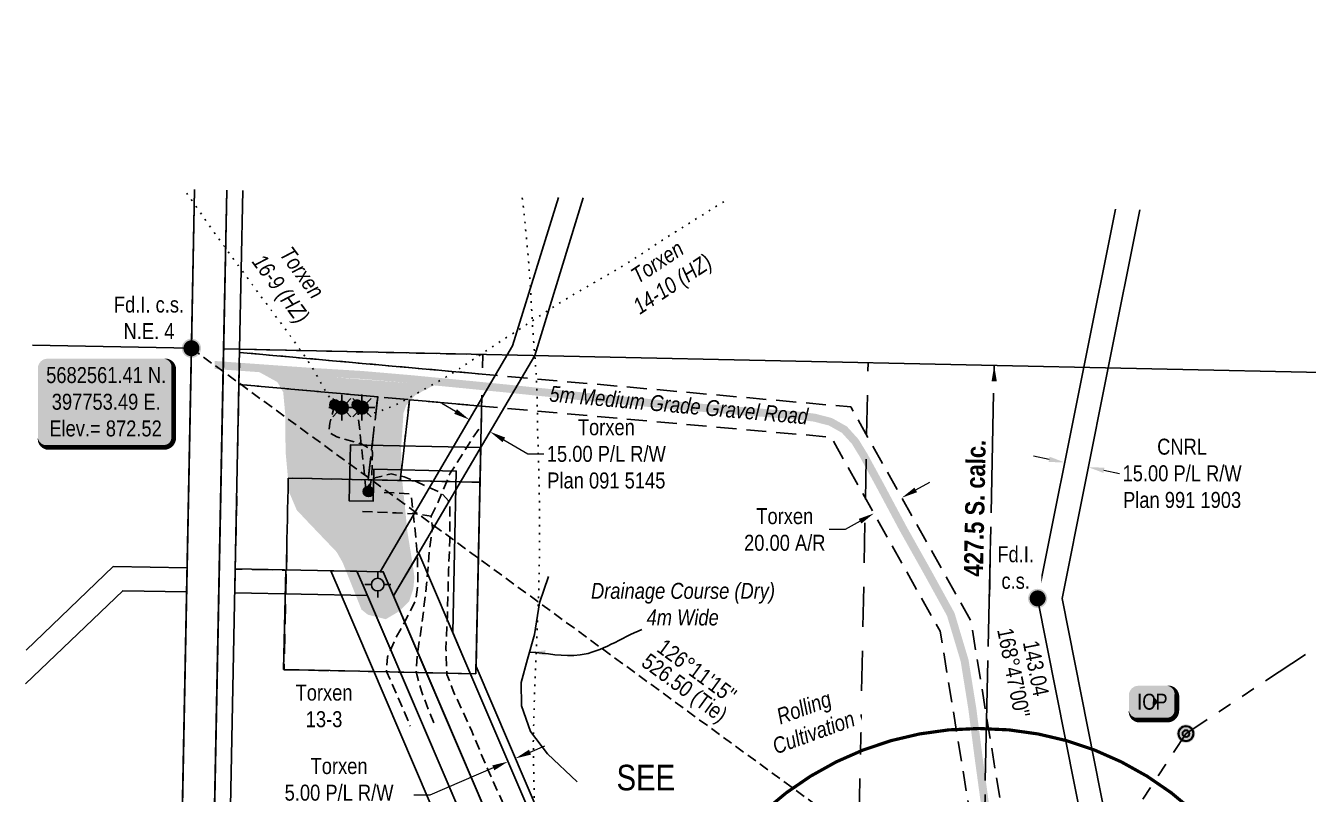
# Model space of a CAD drawing. Extents: x 394466 to 399520, y 5681617 to 5684439.
# Drawn here: x 397650 to 398452, y 5682282 to 5682763 of the extents above; entities that cross this region are included whole.
import ezdxf
from ezdxf.enums import TextEntityAlignment as Align

# ---------------------------------------------------------------- set-up
doc = ezdxf.new("R2010")
doc.units = 0
doc.header["$LTSCALE"] = 5
doc.header["$PDMODE"] = 34
doc.header["$PDSIZE"] = 0.03
for name, pattern in [('foc-ACCESSROAD', [3.75, 2.5, -1.25]), ('foc-BUFFER', [16.75, 15, -1.75]), ('foc-COORDS', [16.75, 15, -1.75]), ('foc-DOT', [1, 0.2, -0.8]), ('foc-DRILLPATH', [14.75, 6, -1.75, 1.75, -1.75, 1.75, -1.75]), ('foc-LSD', [8, 5, -3]), ('foc-TIELINE', [1.875, 1.25, -0.625]), ('UG_PIPE', [1.875, 1.25, -0.625])]:
    doc.linetypes.add(name, pattern=pattern)
doc.layers.get('Defpoints').update_dxf_attribs({"color": 9})
for name, color, linetype in [('ABADATA-DRILL', 8, 'foc-DOT'), ('AS-FENCE', 48, 'foc-FENCE'), ('AS-OWNER', 7, 'Continuous'), ('AS-PIPE-UG', 44, 'UG_PIPE'), ('AS-POWER', 104, 'foc-POWER'), ('AS-ROADS', 254, 'Continuous'), ('AS-SYMBOL', 7, 'Continuous'), ('AS-TELUS', 224, 'foc-TEL'), ('AUX-BUFFER', 7, 'foc-BUFFER'), ('C-AR', 13, 'foc-ACCESSROAD'), ('C-RW', 13, 'Continuous'), ('C-WS', 13, 'foc-ACCESSROAD'), ('C-WS-S', 13, 'Continuous'), ('DETAIL-T', 7, 'Continuous'), ('DRILL-T', 8, 'Continuous'), ('F-RW', 190, 'Continuous'), ('L-BD', 7, 'Continuous'), ('L-MON', 1, 'Continuous'), ('L-MON-T', 1, 'Continuous'), ('L-SEC', 7, 'Continuous'), ('L-SECTION-LSD', 7, 'foc-LSD'), ('L-TIE', 7, 'foc-TIELINE'), ('L-TITLEDB', 4, 'Continuous'), ('P-OFFSETS', 7, 'foc-COORDS'), ('P-PDRILLPATH', 12, 'foc-DRILLPATH'), ('T-WATER', 160, 'Continuous'), ('T-WATER-T', 170, 'Continuous')]:
    doc.layers.add(name, color=color, linetype=linetype)
for name, color, linetype, lineweight in [('AS-GENERAL', 48, 'Continuous', 18), ('C-RW-T', 13, 'Continuous', 9), ('C-WS-T', 13, 'Continuous', 9), ('F-RW-T', 190, 'Continuous', 9), ('T-TEXT', 48, 'Continuous', 18)]:
    doc.layers.add(name, color=color, linetype=linetype, lineweight=lineweight)
doc.styles.add('20', font='ARIALN.TTF', dxfattribs={"height": 20})
doc.styles.add('80', font='ARIALN.TTF', dxfattribs={"height": 10})
doc.styles.add('80CG', font='ARIALN.TTF', dxfattribs={"height": 10})
doc.styles.add('80L', font='ARIALN.TTF', dxfattribs={"height": 10})
doc.styles.add('80LS', font='ARIALNI.TTF', dxfattribs={"height": 10})
doc.styles.add('foc-LtypeFont', font='ARIALN.TTF', dxfattribs={"height": 7.35})
doc.linetypes.add('foc-FENCE', pattern='A,10,-1,["X",foc-LtypeFont,S=0.2,R=0,X=-0.625,Y=-0.75],-1.24', length=12.24)
doc.linetypes.add('foc-POWER', pattern='A,6,-1,["P",foc-LtypeFont,S=0.2,R=0,X=-0.625,Y=-0.75],-1.24,4', length=12.24)
doc.linetypes.add('foc-POWER-NOLINE', pattern='A,0,-4,["P",foc-LtypeFont,S=0.2,R=0,X=-0.625,Y=-0.75],-8.24', length=12.24)
doc.linetypes.add('foc-TEL', pattern='A,2,-1,["T",foc-LtypeFont,S=0.2,R=0,X=-0.425,Y=-0.75],-1.24,8', length=12.24)
doc.linetypes.add('foc-TEL-NOLINE', pattern='A,0,-2,["T",foc-LtypeFont,S=0.2,R=0,X=-0.425,Y=-0.75],-10.24', length=12.24)
doc.linetypes.add('foc-TOPO-flowdirection-NOLINE', pattern='A,0,[">",foc-LtypeFont,S=0.3,R=0,X=0,Y=-0.945],-20,[">",foc-LtypeFont,S=0.3,R=0,X=0,Y=-0.945],0', length=20)
doc.dimstyles.new('Compass 5 000', dxfattribs={"dimscale": 5, "dimtxt": 9, "dimasz": 2, "dimexe": 0.2, "dimexo": 0.0625, "dimgap": 0.5, "dimtad": 0, "dimtih": 1, "dimtoh": 1, "dimzin": 0, "dimdsep": 46, "dimtxsty": '80CG', "dimcen": 0.1, "dimse1": 1, "dimse2": 1, "dimclrd": 256, "dimclrt": 256, "dimaunit": 1, "dimadec": 4, "dimazin": 0, "dimtfac": 0.06, "dimtofl": 0, "dimtmove": 0, "dimatfit": 1, "dimfxl": 0.2, "dimtolj": 1, "dimtzin": 0, "dimlwd": -1, "dimarcsym": 0})

# ---------------------------------------------------------------- blocks, each defined once
blk = doc.blocks.new('fdia')
at = {"color": 255, "const_width": 1}
blk.add_lwpolyline([(-0.5, 0, 1), (0.5, 0, 1)], format="xyb", close=True, dxfattribs=at)
blk = doc.blocks.new('Fdiaa')
blk.add_blockref('fdia', (0, 0))
blk = doc.blocks.new('fdib')
at = {"color": 1, "const_width": 1.6}
blk.add_lwpolyline([(-0.4, 0, 1), (0.4, 0, 1)], format="xyb", close=True, dxfattribs=at)
at = {"color": 1}
blk.add_circle((0, 0), 0.8, dxfattribs=at)
blk = doc.blocks.new('Fdibb')
blk.add_blockref('fdib', (0, 0))
blk = doc.blocks.new('fdicc')
for name in ['Fdibb', 'Fdiaa']:
    blk.add_blockref(name, (0, 0))
blk = doc.blocks.new('FDI')
blk.add_blockref('fdicc', (0, 0))
blk = doc.blocks.new('RISER')
h = blk.add_hatch(color=255)
h.dxf.hatch_style = 1
edge = h.paths.add_edge_path()
edge.add_arc((0, 0), 0.7, 0, 360)
blk.add_hatch(color=48).paths.add_polyline_path([(0.58, -0.15), (-0.58, -0.15, 0.774597)])
at = {"color": 48}
blk.add_line((-0.58, -0.15), (0.58, -0.15), dxfattribs=at)
blk.add_circle((0, 0), 0.6, dxfattribs=at)
blk = doc.blocks.new('GAS')
h = blk.add_hatch(color=255)
h.dxf.hatch_style = 1
edge = h.paths.add_edge_path()
edge.add_arc((0, 0), 0.9, 0, 360)
for p, q in [((0, 0.81), (0, 1.62)), ((-0.81, 0), (-1.62, 0)), ((-0.57, 0.57), (-1.14, 1.14)), ((0.57, 0.57), (1.14, 1.14)), ((1.62, 0), (0.81, 0)), ((-0.57, -0.57), (-1.14, -1.14)), ((0, -0.81), (0, -1.62)), ((1.14, -1.14), (0.57, -0.57))]:
    blk.add_line(p, q)
blk.add_circle((0, 0), 0.8)
blk = doc.blocks.new('*D43')
at = {"layer": 'C-RW-T', "transparency": 16777216}
for p, q in [((397918.77, 5682521.81), (397910.15, 5682526.87)), ((397948.95, 5682504.1), (397964.01, 5682495.26)), ((397964.01, 5682495.26), (397974.01, 5682495.26))]:
    blk.add_line(p, q, dxfattribs=at)
for points in [[(397919.61, 5682523.25), (397917.93, 5682520.37), (397927.39, 5682516.75)], [(397949.79, 5682505.54), (397948.11, 5682502.66), (397940.33, 5682509.16)]]:
    blk.add_solid(points, dxfattribs=at)
at = {"layer": 'Defpoints', "color": 0, "transparency": 16777216}
for p in [(397933.43, 5682527.03), (397946.36, 5682519.44), (397940.33, 5682509.16)]:
    blk.add_point(p, dxfattribs=at)
at = {"layer": 'C-RW-T', "transparency": 16777216, "insert": (398013.1, 5682495.26), "char_height": 10, "attachment_point": 5, "style": '80CG'}
blk.add_mtext('\\A1;Torxen\\P15.00 P/L R/W\\PPlan 091 5145', dxfattribs=at)
blk = doc.blocks.new('*D47')
at = {"layer": 'C-RW-T', "transparency": 16777216}
for p, q in [((398206.71, 5682472.75), (398215.43, 5682477.65)), ((398171.84, 5682453.18), (398162.49, 5682447.93)), ((398162.49, 5682447.93), (398152.49, 5682447.93))]:
    blk.add_line(p, q, dxfattribs=at)
for points in [[(398205.9, 5682474.2), (398207.53, 5682471.3), (398197.99, 5682467.86)], [(398171.03, 5682454.63), (398172.66, 5682451.72), (398180.56, 5682458.07)]]:
    blk.add_solid(points, dxfattribs=at)
at = {"layer": 'Defpoints', "color": 0, "transparency": 16777216}
for p in [(398198.01, 5682467.83), (398180.56, 5682458.07), (398180.58, 5682458.04)]:
    blk.add_point(p, dxfattribs=at)
at = {"layer": 'C-RW-T', "transparency": 16777216, "insert": (398124.76, 5682447.93), "char_height": 10, "attachment_point": 5, "style": '80CG'}
blk.add_mtext('\\A1;Torxen\\P20.00 A/R', dxfattribs=at)
blk = doc.blocks.new('GABD')
for p, q in [((0, 0.81), (0, 1.62)), ((-0.81, 0), (-1.62, 0)), ((1.62, 0), (0.81, 0)), ((0, -0.81), (0, -1.62))]:
    blk.add_line(p, q)
blk.add_circle((0, 0), 0.8)
blk = doc.blocks.new('*U52')
h = blk.add_hatch(color=254)
edge = h.paths.add_edge_path()
edge.add_line((-36.5, -28.5), (36.5, -28.5))
edge.add_arc((36.5, -22.5), 6, 270, 360)
edge.add_line((42.5, -22.5), (42.5, 21))
edge.add_arc((36.5, 21), 6, 0, 90)
edge.add_line((36.5, 27), (-36.5, 27))
edge.add_arc((-36.5, 21), 6, 90, 180)
edge.add_line((-42.5, 21), (-42.5, -22.5))
edge.add_arc((-36.5, -22.5), 6, 180, 270)
at = {"color": 1, "flags": 128}
blk.add_lwpolyline([(-36.5, -28.5, 3, 3, 0), (36.5, -28.5, 3, 3, 0.414214), (42.5, -22.5, 3, 3, 0), (42.5, 21, 3, 0, 0.414214), (36.5, 27, 0, 0, 0), (-36.5, 27, 0, 0, 0.414214), (-42.5, 21, 0, 0, 0), (-42.5, -22.5, 0, 3, 0.414214)], format="xyseb", close=True, dxfattribs=at)
blk.add_lwpolyline([(-26.81, -11.33, 0, 10, 0), (0, 0, 5, 5, 0)], format="xyseb", dxfattribs=at)
at = {"color": 1, "style": '80'}
blk.add_attdef('ENTER_TEXT_001', (-35.99, -5), '', height=10, dxfattribs=at)
blk = doc.blocks.new('*D53')
at = {"layer": 'Defpoints', "color": 0, "transparency": 16777216}
for p in [(398303.07, 5682505.54), (398317.78, 5682502.6), (398314.66, 5682486.99)]:
    blk.add_point(p, dxfattribs=at)
at = {"layer": 'F-RW-T', "transparency": 16777216}
for p, q in [((398290.15, 5682491.89), (398280.34, 5682493.84)), ((398324.47, 5682485.04), (398334.27, 5682483.08))]:
    blk.add_line(p, q, dxfattribs=at)
for points in [[(398290.48, 5682493.52), (398289.82, 5682490.25), (398299.96, 5682489.93)], [(398324.79, 5682486.67), (398324.14, 5682483.4), (398314.66, 5682486.99)]]:
    blk.add_solid(points, dxfattribs=at)
at = {"layer": 'F-RW-T', "transparency": 16777216, "insert": (398373.36, 5682483.08), "char_height": 10, "attachment_point": 5, "style": '80CG'}
blk.add_mtext('\\A1;CNRL\\P15.00 P/L R/W\\PPlan 991 1903', dxfattribs=at)
blk = doc.blocks.new('*D58')
at = {"layer": 'C-RW-T', "transparency": 16777216}
for p, q in [((397965.36, 5682308.62), (397974.55, 5682312.56)), ((397942.38, 5682298.78), (397902.6, 5682281.75)), ((397902.6, 5682281.75), (397892.6, 5682281.75))]:
    blk.add_line(p, q, dxfattribs=at)
for points in [[(397964.7, 5682310.15), (397966.02, 5682307.09), (397956.17, 5682304.68)], [(397941.72, 5682300.31), (397943.04, 5682297.25), (397951.57, 5682302.72)]]:
    blk.add_solid(points, dxfattribs=at)
at = {"layer": 'Defpoints', "color": 0, "transparency": 16777216}
for p in [(397956.17, 5682304.68), (397968.76, 5682262.57), (397973.36, 5682264.54)]:
    blk.add_point(p, dxfattribs=at)
at = {"layer": 'C-RW-T', "transparency": 16777216, "insert": (397845.87, 5682281.75), "char_height": 10, "attachment_point": 5, "style": '80CG'}
blk.add_mtext('\\A1;Torxen\\P5.00 P/L R/W\\PPlan by Compass', dxfattribs=at)
blk = doc.blocks.new('plbh')
at = {"layer": 'L-MON'}
h = blk.add_hatch(color=255, dxfattribs=at)
h.dxf.hatch_style = 1
edge = h.paths.add_edge_path()
edge.add_arc((0, 0), 1.16, 0, 360)
h = blk.add_hatch(color=256, dxfattribs=at)
h.dxf.hatch_style = 1
h.paths.add_polyline_path([(-0.96, 0, 1), (0.96, 0, 1)])
h.paths.add_polyline_path([(0.91, 0, -1), (-0.91, 0, -1)], flags=16)
h.paths.add_polyline_path([(0.45, 0, -1), (-0.45, 0, -1)], flags=0)
h = blk.add_hatch(color=256, dxfattribs=at)
h.dxf.hatch_style = 1
h.paths.add_polyline_path([(-0.45, 0, 1), (0.45, 0, 1)])
h.paths.add_polyline_path([(0.4, 0, -1), (-0.4, 0, -1)], flags=16)
at = {"layer": 'L-MON', "color": 240}
for radius in [0.96, 0.91, 0.45, 0.4]:
    blk.add_circle((0, 0), radius, dxfattribs=at)
blk = doc.blocks.new('*U68')
h = blk.add_hatch(color=59)
edge = h.paths.add_edge_path()
edge.add_line((-9, -11.5), (9, -11.5))
edge.add_arc((9, -5.5), 6, 270, 360)
edge.add_line((15, -5.5), (15, 4))
edge.add_arc((9, 4), 6, 0, 90)
edge.add_line((9, 10), (-9, 10))
edge.add_arc((-9, 4), 6, 90, 180)
edge.add_line((-15, 4), (-15, -5.5))
edge.add_arc((-9, -5.5), 6, 180, 270)
at = {"color": 1, "flags": 128}
blk.add_lwpolyline([(-9, -11.5, 3, 3, 0), (9, -11.5, 3, 3, 0.414214), (15, -5.5, 3, 3, 0), (15, 4, 3, 0, 0.414214), (9, 10, 0, 0, 0), (-9, 10, 0, 0, 0.414214), (-15, 4, 0, 0, 0), (-15, -5.5, 0, 3, 0.414214)], format="xyseb", close=True, dxfattribs=at)
blk.add_lwpolyline([(3.43, -0.11, 0, 7.5, 0), (0, 0, 0, 0, 0)], format="xyseb", dxfattribs=at)
at = {"color": 1, "style": '80'}
blk.add_attdef('ENTER_TEXT_001', (-35.99, -5), '', height=10, dxfattribs=at)

msp = doc.modelspace()

# ---------------------------------------------------------------- hatches: boundary and pattern name
at = {"layer": 'AS-ROADS'}
h = msp.add_hatch(color=256, dxfattribs=at)
h.dxf.hatch_style = 1
h.paths.add_polyline_path([(397796.23, 5682546.333), (397807.289, 5682540.24), (397810.911, 5682533.919), (397812.159, 5682520.573), (397812.417, 5682496.279), (397814.737, 5682471.111), (397819.378, 5682460.154), (397826.761, 5682452.309), (397844.425, 5682433.818), (397848.073, 5682427.401), (397859.934, 5682397.806), (397863.931, 5682394.632), (397875.086, 5682391.819), (397883.156, 5682396.595), (397889.708, 5682402.929), (397892.33, 5682410.727), (397893.012, 5682418.185), (397892.149, 5682424.576), (397888.67, 5682446.369), (397885.106, 5682481.48), (397884.663, 5682498.663), (397886.202, 5682520.913), (397887.9, 5682525.621), (397893.55, 5682532.111), (397905.662, 5682538.444), (397795.966, 5682546.83)])

# ---------------------------------------------------------------- linework, layer by layer
at = {"layer": 'ABADATA-DRILL', "flags": 128}
for points in [[(397848.68, 5682523.835), (397849.251, 5682522.864), (397849.357, 5682522.682), (397849.631, 5682522.387), (397849.898, 5682522.221), (397850.127, 5682522.187), (397850.219, 5682522.295), (397850.122, 5682522.407), (397849.952, 5682522.45), (397849.753, 5682522.474), (397849.584, 5682522.507), (397849.396, 5682522.601), (397849.199, 5682522.745), (397848.991, 5682522.879), (397848.773, 5682522.954), (397848.554, 5682522.988), (397848.364, 5682523.002), (397848.215, 5682523.045), (397848.096, 5682523.107), (397847.976, 5682523.119), (397847.815, 5682523.053), (397847.574, 5682523.007), (397847.255, 5682523.044), (397846.976, 5682523.089), (397846.726, 5682523.114), (397846.545, 5682523.058), (397846.382, 5682522.901), (397846.191, 5682522.815), (397846.02, 5682522.778), (397845.94, 5682522.77), (397845.919, 5682522.73), (397845.887, 5682522.651), (397845.856, 5682522.592), (397845.935, 5682522.52), (397846.024, 5682522.498), (397846.134, 5682522.486), (397846.262, 5682522.384), (397846.339, 5682522.232), (397846.517, 5682522.129), (397846.695, 5682522.045), (397846.783, 5682521.943), (397846.832, 5682521.912), (397846.932, 5682521.88), (397846.953, 5682521.92), (397846.896, 5682522.101), (397846.434, 5682522.99), (397845.224, 5682524.494), (397843.345, 5682526.501), (397841.109, 5682529.195), (397838.677, 5682532.563), (397836.237, 5682536.561), (397833.779, 5682541.139), (397830.971, 5682546.204), (397827.532, 5682551.761), (397823.473, 5682557.751), (397819.029, 5682564.029), (397814.292, 5682570.632), (397809.142, 5682577.613), (397803.59, 5682584.982), (397797.738, 5682592.817), (397791.615, 5682601.148), (397785.212, 5682609.924), (397778.457, 5682619.137), (397771.411, 5682628.785), (397764.322, 5682638.765), (397757.314, 5682648.832), (397750.285, 5682658.851), (397748.359, 5682661.503)], [(397860.67, 5682523.596), (397860.8, 5682523.113), (397860.818, 5682523.023), (397860.844, 5682522.833), (397860.881, 5682522.632), (397860.887, 5682522.452), (397860.872, 5682522.202), (397860.938, 5682521.981), (397861.104, 5682521.798), (397861.262, 5682521.695), (397861.43, 5682521.601), (397861.569, 5682521.539), (397861.667, 5682521.466), (397861.894, 5682521.332), (397862.21, 5682521.116), (397862.462, 5682520.701), (397862.664, 5682520.297), (397862.849, 5682520.083), (397863.148, 5682520.027), (397863.552, 5682520.209), (397863.817, 5682520.484), (397863.951, 5682520.661), (397864.073, 5682520.799), (397864.204, 5682520.856), (397864.314, 5682520.834), (397864.413, 5682520.802), (397864.512, 5682520.76), (397864.552, 5682520.719), (397864.581, 5682520.688), (397864.64, 5682520.617), (397864.668, 5682520.537), (397864.726, 5682520.446), (397864.824, 5682520.354), (397864.963, 5682520.271), (397865.122, 5682520.258), (397865.313, 5682520.314), (397865.505, 5682520.39), (397865.596, 5682520.428), (397865.736, 5682520.466), (397865.766, 5682520.465), (397866.278, 5682520.565), (397867.565, 5682520.899), (397869.626, 5682521.498), (397872.373, 5682522.373), (397875.707, 5682523.596), (397879.539, 5682525.259), (397883.879, 5682527.302), (397888.677, 5682529.786), (397893.865, 5682532.742), (397899.599, 5682535.977), (397905.988, 5682539.498), (397912.936, 5682543.479), (397920.295, 5682548.031), (397928.035, 5682553.156), (397936.253, 5682558.65), (397944.906, 5682564.367), (397953.931, 5682570.255), (397963.25, 5682576.298), (397972.834, 5682582.595), (397982.699, 5682588.987), (397992.992, 5682595.261), (398003.582, 5682601.398), (398014.222, 5682607.485), (398024.805, 5682613.792), (398035.308, 5682620.551), (398045.946, 5682627.587), (398056.833, 5682634.578), (398067.849, 5682641.487), (398074.318, 5682645.537), (398077.7, 5682647.669), (398088.465, 5682654.222)], [(397925.491, 5681652.615), (397925.965, 5681655.554), (397927.178, 5681661.719), (397928.599, 5681668.339), (397930.205, 5681675.675), (397931.964, 5681683.639), (397933.665, 5681692.233), (397935.051, 5681701.103), (397936.328, 5681710.476), (397937.656, 5681720.417), (397939.064, 5681730.877), (397940.305, 5681739.971), (397940.608, 5681742.124), (397942.177, 5681753.15), (397943.424, 5681762.014), (397943.727, 5681764.187), (397945.134, 5681775.607), (397946.346, 5681787.73), (397947.33, 5681800.018), (397948.141, 5681812.599), (397948.999, 5681825.549), (397950.033, 5681838.316), (397951.241, 5681851.239), (397952.45, 5681864.242), (397953.681, 5681877.375), (397954.97, 5681890.387), (397956.392, 5681903.506), (397958.073, 5681916.609), (397959.88, 5681929.521), (397961.406, 5681942.917), (397962.362, 5681956.276), (397963.066, 5681969.489), (397963.753, 5681982.922), (397964.427, 5681996.126), (397965.156, 5682009.629), (397965.695, 5682022.655), (397966.073, 5682036.105), (397966.468, 5682049.384), (397966.641, 5682062.588), (397966.558, 5682075.967), (397966.464, 5682089.326), (397966.46, 5682102.653), (397966.505, 5682115.969), (397966.601, 5682129.275), (397966.772, 5682142.389), (397967.007, 5682155.711), (397967.229, 5682168.834), (397967.385, 5682182.158), (397967.456, 5682195.264), (397967.547, 5682208.379), (397967.614, 5682221.755), (397967.686, 5682234.881), (397967.811, 5682248.206), (397967.876, 5682261.462), (397967.902, 5682274.818), (397967.868, 5682288.176), (397967.552, 5682301.42), (397967.403, 5682314.48), (397967.667, 5682327.752), (397968.063, 5682341.081), (397968.577, 5682354.348), (397969.129, 5682367.504), (397969.661, 5682380.611), (397970.205, 5682393.867), (397970.685, 5682406.925), (397971.016, 5682420.036), (397971.279, 5682433.198), (397971.36, 5682446.313), (397971.307, 5682459.682), (397971.118, 5682472.783), (397970.774, 5682486.147), (397970.405, 5682499.251), (397970.055, 5682512.246), (397969.865, 5682525.297), (397969.561, 5682538.65), (397968.723, 5682551.794), (397967.638, 5682565.043), (397966.754, 5682578.378), (397966, 5682591.71), (397965.279, 5682604.731), (397964.29, 5682617.788), (397963.081, 5682630.86), (397961.801, 5682643.893), (397960.366, 5682657.168)]]:
    msp.add_lwpolyline(points, dxfattribs=at)
at = {"layer": 'AS-FENCE', "flags": 128}
msp.add_lwpolyline([(397812.484, 5682422.689), (397811.125, 5682360.406), (397840.381, 5682359.623), (397877.43, 5682358.887), (397904.552, 5682358.236), (397931.397, 5682357.646), (397935.298, 5682532.049)], dxfattribs=at)
at = {"layer": 'AS-PIPE-UG'}
msp.add_line((397857.121, 5682525.998), (397862.95, 5682470.973), dxfattribs=at)
at = {"layer": 'AS-PIPE-UG', "flags": 128}
for points in [[(397843.121, 5682526.083), (397840.037, 5682514.577), (397839.654, 5682509.422), (397840.465, 5682508.301), (397844.548, 5682505.962), (397859.78, 5682501.564), (397866.518, 5682497.766), (397866.782, 5682495.65), (397866.394, 5682481.379), (397865.297, 5682475.02), (397863.899, 5682471.763)], [(397903.468, 5682456.227), (397907.389, 5682464.026), (397915.324, 5682483.133), (397928.851, 5682504.188), (397934.643, 5682512.696)], [(398373.661, 5682114.878), (398347.952, 5682115.99), (398327.152, 5682117.287), (398323.243, 5682117.168), (398312.882, 5682117.335), (398303.874, 5682113.877), (398287.071, 5682103.448), (398276.575, 5682098.446), (398262.649, 5682092.582), (398258.114, 5682090.982), (398251.502, 5682090.405), (398243.071, 5682091.198), (398232.016, 5682093.093), (398216.836, 5682095.883), (398198.73, 5682098.776), (398178.191, 5682102.149), (398159.869, 5682104.881), (398137.567, 5682108.335), (398122.492, 5682115.095), (398096.736, 5682131.316), (398073.686, 5682145.872), (398068.266, 5682149.653), (398049.114, 5682161.874), (398026.326, 5682175.838), (398001.92, 5682190.258), (397988.135, 5682199.024), (397980.789, 5682205.097), (397974.152, 5682215.822), (397963.153, 5682242.446), (397951.56, 5682269.844), (397938.896, 5682297.671), (397928.435, 5682322.859), (397917.768, 5682345.9), (397913.353, 5682357.247), (397912.725, 5682373.189), (397913.648, 5682394.389), (397914.44, 5682422.687), (397915.141, 5682441.286), (397915.26, 5682461.587), (397914.431, 5682465.88), (397910.872, 5682469.897), (397908.49, 5682471.569), (397891.353, 5682479.166), (397886.554, 5682481.037), (397878.433, 5682482.828), (397868.234, 5682480.216), (397864.161, 5682475.093), (397863.312, 5682470.944)], [(397874.049, 5682471.176), (397889.888, 5682470.308), (397890.947, 5682469.185), (397893.541, 5682447.447), (397894.988, 5682430.01), (397895.135, 5682412.564), (397893.886, 5682403.919), (397890.352, 5682396.517), (397881.349, 5682380.035), (397876.182, 5682368.38), (397875.581, 5682359.169), (397878.878, 5682351.829), (397890.453, 5682324.904)], [(397860.545, 5682459.24), (397881.655, 5682458.381), (397893.876, 5682457.752), (397897.49, 5682457.305), (397903.468, 5682456.227), (397904.273, 5682448.984), (397902.448, 5682435.396), (397900.644, 5682413.84), (397897.87, 5682389.727), (397895.053, 5682371.693), (397894.04, 5682358.883), (397897.366, 5682346.691), (397905.276, 5682326.566)]]:
    msp.add_lwpolyline(points, dxfattribs=at)
at = {"layer": 'AS-POWER', "linetype": 'foc-POWER-NOLINE', "flags": 128}
msp.add_lwpolyline([(397755.727, 5681655.184), (397775.555, 5682660.309)], dxfattribs=at)
at = {"layer": 'AS-ROADS', "const_width": 5, "flags": 128}
msp.add_lwpolyline([(398250.018, 5682276.174), (398245.938, 5682305.926), (398242.114, 5682335.752), (398237.277, 5682365.895), (398228.615, 5682394.85), (398213.846, 5682421.712), (398198.896, 5682448.338), (398184.417, 5682475.466), (398174.074, 5682494.416), (398168.815, 5682503.017), (398162.07, 5682510.468), (398153.296, 5682515.403), (398143.338, 5682517.972), (398133.365, 5682519.244), (398103.112, 5682521.654), (398072.758, 5682524.181), (398042.181, 5682526.94), (398011.25, 5682529.914), (397980.697, 5682533.116), (397950.74, 5682536.21), (397920.701, 5682539.189), (397890.741, 5682542.08), (397859.974, 5682544.719), (397829.936, 5682546.541), (397799.685, 5682548.684), (397769.699, 5682550.837), (397768.01, 5682550.877)], dxfattribs=at)
at = {"layer": 'AS-TELUS', "linetype": 'foc-TEL-NOLINE', "flags": 128}
msp.add_lwpolyline([(397735.619, 5681655.581), (397755.447, 5682660.705)], dxfattribs=at)
at = {"layer": 'AUX-BUFFER', "color": 251, "linetype": 'foc-BUFFER', "const_width": 1.999, "flags": 128}
msp.add_lwpolyline([(398245.642, 5682323.402), (398246.642, 5682323.402, -0.4142136), (398445.561, 5682124.484), (398445.561, 5682123.484, -0.4142136), (398246.642, 5681924.565), (398245.642, 5681924.565, -0.4142136), (398046.724, 5682123.484), (398046.724, 5682124.484, -0.4142136)], format="xyb", close=True, dxfattribs=at)
at = {"layer": 'C-AR', "flags": 128}
msp.add_lwpolyline([(397783.215, 5682538.779), (397935.051, 5682525.203), (398153.811, 5682505.726), (398221.98, 5682384.282), (398242.753, 5682257.449), (398271.155, 5682084.542), (398291.071, 5682086.634), (398262.669, 5682259.542), (398241.14, 5682390.992), (398166.091, 5682524.693), (397935.479, 5682545.24), (397783.61, 5682558.807)], close=True, dxfattribs=at)
at = {"layer": 'C-RW', "flags": 128}
for points in [[(397983.111, 5682655.857), (397954.481, 5682562.905), (397871.524, 5682421.541), (397873.533, 5682421.501), (397880.009, 5682406.375), (397968.293, 5682556.816), (397998.697, 5682655.525)], [(397650.188, 5682372.487), (397704.582, 5682424.791), (397750.776, 5682423.912), (397750.481, 5682408.96), (397710.493, 5682409.682), (397649.765, 5682351.283)], [(397803.223, 5681674.916), (397828.873, 5682163.387), (397904.899, 5682195.849), (397920.665, 5682235.223), (397847.107, 5682407.032), (397840.631, 5682422.158), (397857.082, 5682421.829), (397860.891, 5682412.934), (397936.893, 5682235.415), (397916.506, 5682184.502), (397843.356, 5682153.268), (397818.222, 5681674.608)]]:
    msp.add_lwpolyline(points, dxfattribs=at)
for points in [[(397895.726, 5682433.158), (397923.926, 5682367.29), (397989.608, 5682213.877), (398135.473, 5682122.582), (398216.951, 5682109.097), (398306.446, 5682133.383), (398336.418, 5682132.078), (398351.563, 5682131.418), (398354.203, 5682106.289), (398335.33, 5682107.112), (398309.241, 5682108.248), (398218.242, 5682083.553), (398126.456, 5682098.744), (397969.716, 5682196.847), (397900.954, 5682357.454), (397880.009, 5682406.375), (397895.726, 5682433.158)], [(397780.936, 5682423.249), (397780.642, 5682408.358), (397863.558, 5682406.703), (397957.78, 5682186.628), (398121.046, 5682084.442), (398220.613, 5682067.963), (398283.484, 5682014.72), (398293.174, 5682026.163), (398227.145, 5682082.08), (398126.456, 5682098.744), (397969.716, 5682196.847), (397873.533, 5682421.501), (397780.938, 5682423.349)]]:
    msp.add_lwpolyline(points, close=True, dxfattribs=at)
at = {"layer": 'C-WS', "flags": 128}
for points in [[(397783.61, 5682558.807), (397783.649, 5682560.766), (397935.742, 5682557.512), (397935.479, 5682545.24)], [(397870.062, 5682531.014), (397864.076, 5682479.06), (397814.108, 5682480.129), (397812.877, 5682422.565), (397780.936, 5682423.249), (397783.215, 5682538.779)], [(397864.076, 5682479.06), (397870.062, 5682531.014), (397889.981, 5682529.233), (397884.151, 5682478.63)], [(397934.032, 5682477.563), (397934.032, 5682477.563), (397884.151, 5682478.63), (397889.981, 5682529.233), (397935.051, 5682525.203)], [(397931.466, 5682357.64), (397934.032, 5682477.563), (397814.108, 5682480.129), (397811.543, 5682360.205), (397931.466, 5682357.64)]]:
    msp.add_lwpolyline(points, close=True, dxfattribs=at)
at = {"layer": 'F-RW', "flags": 128}
for points in [[(398400.739, 5681662.632), (398386.984, 5681742.854), (398362.017, 5681888.474), (398335.681, 5682139.072), (398282.975, 5682404.851), (398311.851, 5682549.525), (398331.591, 5682648.435)], [(398346.818, 5682648.111), (398327.078, 5682549.199), (398298.262, 5682404.845), (398350.521, 5682141.319), (398376.885, 5681890.461), (398402.25, 5681742.542), (398416.006, 5681662.318)]]:
    msp.add_lwpolyline(points, dxfattribs=at)
at = {"layer": 'L-SEC'}
for p, q in [((397753.488, 5682561.411), (397755.447, 5682660.705)), ((397773.595, 5682560.981), (397775.555, 5682660.309)), ((397753.488, 5682561.411), (397653.992, 5682563.282)), ((397737.605, 5681756.268), (397753.488, 5682561.411)), ((397757.713, 5681755.871), (397773.595, 5682560.981)), ((397773.592, 5682560.981), (399486.486, 5682524.312))]:
    msp.add_line(p, q, dxfattribs=at)
at = {"layer": 'L-SECTION-LSD'}
msp.add_line((398161.166, 5681747.195), (398176.861, 5682552.354), dxfattribs=at)
at = {"layer": 'L-TIE'}
msp.add_line((397753.488, 5682561.411), (398178.244, 5682250.672), dxfattribs=at)
at = {"layer": 'L-TITLEDB'}
for p, q in [((397783.649, 5682560.766), (397785.609, 5682660.11)), ((397767.767, 5681755.673), (397783.649, 5682560.766))]:
    msp.add_line(p, q, dxfattribs=at)
at = {"layer": 'P-OFFSETS'}
msp.add_solid([(398254.114, 5682540.67), (398255.78, 5682550.666), (398257.446, 5682540.67)], dxfattribs=at)
at = {"layer": 'T-WATER', "flags": 128}
msp.add_lwpolyline([(397976.926, 5682418.602), (397971.285, 5682402.125), (397968.064, 5682382.214), (397963.701, 5682366.722), (397959.753, 5682352.222), (397959.998, 5682337.671), (397965.606, 5682321.46), (397976.376, 5682307.472), (397994.753, 5682290.092)], dxfattribs=at)
at = {"layer": 'T-WATER', "linetype": 'foc-TOPO-flowdirection-NOLINE', "flags": 128}
msp.add_lwpolyline([(397994.753, 5682290.092), (397976.376, 5682307.472), (397965.606, 5682321.46), (397959.998, 5682337.671), (397959.753, 5682352.222), (397963.701, 5682366.722), (397968.064, 5682382.214), (397971.285, 5682402.125), (397976.926, 5682418.602)], dxfattribs=at)

# ---------------------------------------------------------------- block references
at = {"layer": 'AS-OWNER'}
ref = msp.add_blockref('*U68', (398355.045, 5682340.19), dxfattribs=dict(at, xscale=0.9988749713129024, yscale=0.9988749713129024, zscale=0.9988749713129024))
ref.add_attrib('ENTER_TEXT_001', 'ICP', (398345.216, 5682335.192), dxfattribs={"layer": '0', "color": 1, "height": 9.9887, "style": '80'})
at = {"layer": 'AS-SYMBOL'}
for p, xscale, yscale, zscale in [((397843.121, 5682526.083), 4.999999999999995, 4.999999999999995, 4.999999999999995), ((397857.121, 5682525.998), 4.999999999999995, 4.999999999999995, 4.999999999999995), ((397863.919, 5682471.757), 4.999999999999995, 4.999999999999995, 4.999999999999995), ((397864.474, 5682471.674), 4.997960149999996, 4.997960149999996, 4.997960149999996)]:
    msp.add_blockref('RISER', p, dxfattribs=dict(at, xscale=xscale, yscale=yscale, zscale=zscale))
at = {"layer": 'C-WS-S'}
for name, p, xscale, yscale, zscale in [('GAS', (397847.588, 5682524.241), 4.999999999999995, 4.999999999999995, 4.999999999999995), ('GAS', (397860.165, 5682524.278), 4.999999999999995, 4.999999999999995, 4.999999999999995), ('GABD', (397870.091, 5682413.485), 4.997960149999996, 4.997960149999996, 4.997960149999996)]:
    msp.add_blockref(name, p, dxfattribs=dict(at, xscale=xscale, yscale=yscale, zscale=zscale))
at = {"layer": 'DETAIL-T'}
ref = msp.add_blockref('*U52', (397699.912, 5682527.875), dxfattribs=dict(at, xscale=0.99959203, yscale=0.99959203, zscale=0.99959203))
ref.add_attrib('ENTER_TEXT_001', '5682561.41 N.', (397662.608, 5682539.643), dxfattribs={"layer": '0', "color": 1, "height": 9.99592, "style": '80'})
ref.add_attrib('ENTER_TEXT_002', '397753.49 E.', (397666.106, 5682522.942), dxfattribs={"layer": '0', "color": 1, "height": 9.99592, "style": '80'})
ref.add_attrib('ENTER_TEXT_003', 'Elev.= 872.52', (397664.582, 5682506.241), dxfattribs={"layer": '0', "color": 1, "height": 9.99592, "style": '80'})
at = {"layer": 'L-MON', "xscale": 4.999999999999999, "yscale": 4.999999999999999, "zscale": 4.999999999999999}
msp.add_blockref('plbh', (398375.764, 5682320.212), dxfattribs=at)

# ---------------------------------------------------------------- texts
at = {"layer": 'C-WS-T', "insert": (397836.466, 5682337.511), "char_height": 9.9959, "attachment_point": 5, "style": '80CG'}
msp.add_mtext('\\A1;Torxen\\P13-3', dxfattribs=at)
at = {"layer": 'DETAIL-T', "color": 3, "insert": (398037.819, 5682266.055), "char_height": 15.9935, "width": 90.25905, "attachment_point": 5, "style": '80CG'}
msp.add_mtext('SEE\\PPAD SITE\\PDETAIL', dxfattribs=at)
at = {"layer": 'L-BD', "style": '80L'}
for s, height, rotation, p in [("126°11'15''", 9.99592, 323.8119, (398069.815, 5682359.41)), ("168°47'00''", 9.99592, 281.2167, (398267.999, 5682358.323)), ('143.04', 9.9959, 281.2167, (398281.971, 5682361.094)), ('526.50 (Tie)', 9.99592, 323.8119, (398061.405, 5682347.914))]:
    msp.add_text(s, height=height, rotation=rotation, dxfattribs=at).set_placement(p, align=Align.MIDDLE)
at = {"layer": 'T-TEXT', "style": '80LS'}
msp.add_text('5m Medium Grade Gravel Road', height=9.99592, rotation=354.908531, dxfattribs=at).set_placement((398058.452, 5682525.889), align=Align.MIDDLE_CENTER)

# ---------------------------------------------------------------- dimensions: what is measured, and where the dimension line sits
at = {"layer": 'C-RW-T'}
for base, p1, p2, angle, text, picture, middle in [((397940.326, 5682509.159), (397933.426, 5682527.026), (397946.358, 5682519.437), 329.594153, 'Torxen\\P15.00 P/L R/W\\PPlan 091 5145', '*D43', (398013.096, 5682495.261)), ((398180.561, 5682458.071), (398198.012, 5682467.825), (398180.579, 5682458.04), 209.306242, 'Torxen\\P20.00 A/R', '*D47', (398124.759, 5682447.929)), ((397956.167, 5682304.685), (397968.761, 5682262.57), (397973.355, 5682264.537), 23.177491, 'Torxen\\P5.00 P/L R/W\\PPlan by Compass', '*D58', (397845.872, 5682281.752))]:
    dim = msp.add_linear_dim(base=base, p1=p1, p2=p2, angle=angle, text=text, dimstyle='Compass 5 000', dxfattribs=at)
    dim.commit()
    dim.dimension.update_dxf_attribs({"geometry": picture, "text_midpoint": middle, "dimtype": 161})
at = {"layer": 'F-RW-T'}
dim = msp.add_aligned_dim(p1=(398303.071, 5682505.538), p2=(398317.776, 5682502.603), distance=-15.917, text='CNRL\\P15.00 P/L R/W\\PPlan 991 1903', dimstyle='Compass 5 000', dxfattribs=at)
dim.commit()
dim.dimension.update_dxf_attribs({"geometry": '*D53', "text_midpoint": (398373.36, 5682483.079)})

# ---------------------------------------------------------------- next in the draw order: texts
at = {"layer": 'DRILL-T', "char_height": 9.99592, "attachment_point": 1, "style": '80L', "bg_fill": 3, "box_fill_scale": 1.15, "bg_fill_color": 256, "bg_fill_true_color": 256, "bg_fill_transparency": 0}
for s, width, insert, rotation in [('\\pi10.865;{\\fArial Narrow|b0|i1|c0|p34;Torxen\\P\\pi1.336;14-10 (HZ)}', 55.66535, (398018.256, 5682603.776), 33.48086), ('\\pi7.2534;{\\fArial Narrow|b0|i1|c0|p34;Torxen\\P\\pi0.90876;16-9 (HZ)}', 48.44243, (397811.907, 5682631.986), 306.313869)]:
    msp.add_mtext_dynamic_manual_height_columns(s, width=width, gutter_width=50.018, heights=[0], dxfattribs=dict(at, insert=insert, rotation=rotation))
at = {"layer": 'L-MON-T', "insert": (397726.948, 5682580.456), "char_height": 9.99578, "width": 43.04226, "attachment_point": 5, "style": '80CG', "bg_fill": 3, "box_fill_scale": 1.15, "bg_fill_color": 256, "bg_fill_true_color": 256, "bg_fill_transparency": 0}
msp.add_mtext('\\A1;Fd.I. c.s.\\PN.E. 4', dxfattribs=at)
at = {"layer": 'L-MON-T', "insert": (398269.225, 5682424.102), "char_height": 9.9958, "width": 22.03476, "attachment_point": 5, "style": '80CG', "bg_fill": 2}
msp.add_mtext('\\A1;Fd.I.\\Pc.s.', dxfattribs=at)
at = {"layer": 'T-WATER-T', "insert": (398003.156, 5682414.583), "char_height": 9.99596, "attachment_point": 1, "style": '20', "bg_fill": 2}
msp.add_mtext_dynamic_manual_height_columns('\\pi0.34952;{\\fArial Narrow|b0|i1|c0|p34;Drainage Course (Dry)\\P\\pi35.141;4m Wide}', width=114.65025, gutter_width=100, heights=[0], dxfattribs=at)

# ---------------------------------------------------------------- next in the draw order: linework, layer by layer
at = {"layer": 'C-RW'}
msp.add_lwpolyline([(398217.767, 5682114.028), (398137.276, 5682127.349), (397993.586, 5682217.283), (397931.563, 5682362.152), (397934.495, 5682499.222), (397852.924, 5682500.967), (397852.176, 5682465.989), (397867.166, 5682465.669), (397867.594, 5682485.656), (397919.184, 5682484.552), (397917.021, 5682383.42), (397923.926, 5682367.29), (397989.608, 5682213.877), (398135.473, 5682122.582), (398216.951, 5682109.097)], close=True, dxfattribs=at)
at = {"layer": 'P-OFFSETS'}
msp.add_line((398246.642, 5682123.484), (398255.78, 5682550.666), dxfattribs=at)
at = {"layer": 'P-PDRILLPATH', "flags": 128}
msp.add_lwpolyline([(398246.642, 5682123.484), (398375.711, 5682320.131), (398575.287, 5682452.834), (398724.971, 5682540.614), (398861.044, 5682939.629), (398919.167, 5683340.313), (398994.23, 5683743.991), (399011.1, 5683837.625), (399043.042, 5684084.916)], dxfattribs=at)

# ---------------------------------------------------------------- next in the draw order: block references
at = {"layer": 'L-MON'}
for p, xscale, yscale, zscale in [((397753.488, 5682561.411), 4.999999999999995, 4.999999999999995, 4.999999999999995), ((398282.975, 5682404.851), 4.997960149999996, 4.997960149999996, 4.997960149999996)]:
    msp.add_blockref('FDI', p, dxfattribs=dict(at, xscale=xscale, yscale=yscale, zscale=zscale))

# ---------------------------------------------------------------- next in the draw order: texts
at = {"layer": 'P-OFFSETS', "color": 14, "insert": (398236.727, 5682418.477), "char_height": 11.9951, "attachment_point": 1, "rotation": 88.774545, "style": '80L'}
msp.add_mtext_dynamic_manual_height_columns('\\pi0.2041;{\\fArial Narrow|b1|i0|c0|p34;427.5 S. calc.}', width=84.79121, gutter_width=47.5, heights=[0], dxfattribs=at)

# ---------------------------------------------------------------- next in the draw order: leaders
at = {"layer": 'T-WATER-T', "path_type": 1}
msp.add_leader([(397964.982, 5682371.272), (397996.656, 5682369.459), (398035.338, 5682385.482)], dimstyle='Compass 5 000', override={"dimgap": 0.5, "dimtad": 0}, dxfattribs=at)

# ---------------------------------------------------------------- next in the draw order: texts
at = {"layer": 'AS-GENERAL', "insert": (398109.669, 5682332.011), "char_height": 9.99977, "attachment_point": 1, "rotation": 20, "style": '80LS', "bg_fill": 2}
msp.add_mtext_dynamic_manual_height_columns('\\pi9.4359;Rolling\\P\\pi0.5684;Cultivation', width=53.30477, gutter_width=50.02, heights=[0], dxfattribs=at)

doc.saveas('drawing.dxf')
